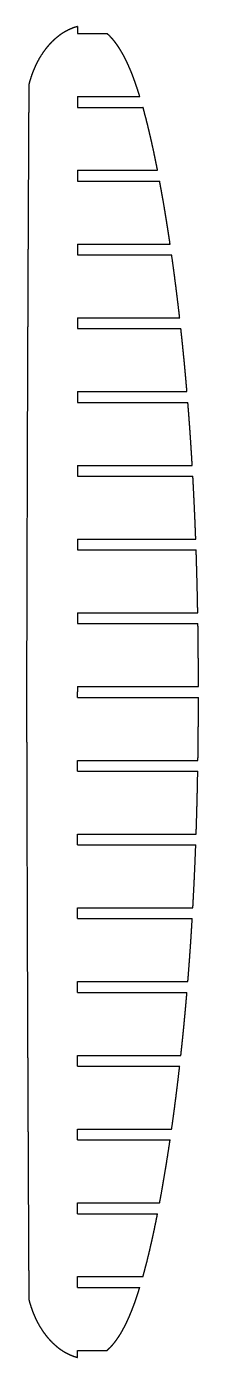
# Model space of a CAD drawing. Header units: metres. Extents: x 14 to 74, y -235 to 235.
import ezdxf

# ---------------------------------------------------------------- set-up
doc = ezdxf.new("R2010")
doc.units = ezdxf.units.M

msp = doc.modelspace()

# ---------------------------------------------------------------- linework, layer by layer
for p, q in [((31.66, 232.1, 1497), (42.12, 232.1, 1497)), ((31.66, 209.9, 1497), (53.71, 209.9, 1497)), ((31.66, 206.1, 1497), (54.82, 206.1, 1497)), ((31.66, 183.9, 1497), (59.98, 183.9, 1497)), ((31.66, 180.1, 1497), (60.7, 180.1, 1497)), ((31.66, 157.9, 1497), (64.4, 157.9, 1497)), ((31.66, 154.1, 1497), (64.95, 154.1, 1497)), ((31.66, 131.9, 1497), (67.79, 131.9, 1497)), ((31.66, 128.1, 1497), (68.21, 128.1, 1497)), ((31.66, 105.9, 1497), (70.37, 105.9, 1497)), ((31.66, 102.1, 1497), (70.68, 102.1, 1497)), ((31.66, 79.9, 1497), (72.23, 79.9, 1497)), ((31.66, 76.1, 1497), (72.45, 76.1, 1497)), ((31.66, 53.9, 1497), (73.48, 53.9, 1497)), ((31.66, 50.1, 1497), (73.61, 50.1, 1497)), ((31.66, 27.9, 1497), (74.18, 27.9, 1497)), ((31.66, 24.1, 1497), (74.25, 24.1, 1497)), ((31.66, 1.9, 1497), (74.42, 1.9, 1497)), ((31.66, -1.9, 1497), (74.42, -1.9, 1497)), ((31.66, -24.1, 1497), (74.25, -24.1, 1497)), ((31.66, -27.9, 1497), (74.18, -27.9, 1497)), ((31.66, -50.1, 1497), (73.61, -50.1, 1497)), ((31.66, -53.9, 1497), (73.48, -53.9, 1497)), ((31.66, -76.1, 1497), (72.45, -76.1, 1497)), ((31.66, -79.9, 1497), (72.23, -79.9, 1497)), ((31.66, -102.1, 1497), (70.68, -102.1, 1497)), ((31.66, -105.9, 1497), (70.37, -105.9, 1497)), ((31.66, -128.1, 1497), (68.21, -128.1, 1497)), ((31.66, -131.9, 1497), (67.79, -131.9, 1497)), ((31.66, -154.1, 1497), (64.95, -154.1, 1497)), ((31.66, -157.9, 1497), (64.4, -157.9, 1497)), ((31.66, -180.1, 1497), (60.7, -180.1, 1497)), ((31.66, -183.9, 1497), (59.97, -183.9, 1497)), ((31.66, -206.1, 1497), (54.81, -206.1, 1497)), ((31.66, -209.9, 1497), (53.69, -209.9, 1497)), ((31.66, -232.1, 1497), (42.12, -232.1, 1497))]:
    msp.add_line(p, q)
for points, knots in [([(31.66, 234.56, 1497), (31.47, 234.51, 1497), (31.28, 234.46, 1497), (31.09, 234.4, 1497), (30.9, 234.34, 1497), (30.71, 234.28, 1497), (30.52, 234.22, 1497), (30.33, 234.16, 1497), (29.28, 233.78, 1497), (28.45, 233.42, 1497), (27.63, 233.01, 1497), (26.83, 232.56, 1497), (26.06, 232.07, 1497), (25.32, 231.54, 1497), (24.6, 230.97, 1497), (23.08, 229.66, 1497), (22.28, 228.89, 1497), (21.53, 228.09, 1497), (20.81, 227.25, 1497), (20.13, 226.38, 1497), (19.49, 225.48, 1497), (18.89, 224.56, 1497), (17.68, 222.5, 1497), (17.07, 221.37, 1497), (16.52, 220.21, 1497), (16.02, 219.02, 1497), (15.56, 217.82, 1497), (15.15, 216.6, 1497), (14.79, 215.36, 1497), (14.47, 214.12, 1497)], [0, 0, 0, 0, 0, 0, 0, 0, 0, 0.057478, 0.057478, 0.057478, 0.057478, 0.057478, 0.057478, 0.057478, 0.317989, 0.317989, 0.317989, 0.317989, 0.317989, 0.317989, 0.317989, 0.63271, 0.63271, 0.63271, 0.63271, 0.63271, 0.63271, 0.63271, 1, 1, 1, 1, 1, 1, 1, 1, 1]), ([(53.71, 209.9, 1497), (53.7, 209.94, 1497), (53.68, 209.97, 1497), (53.67, 210.01, 1497), (53.66, 210.04, 1497), (53.65, 210.08, 1497), (53.64, 210.11, 1497), (53.63, 210.14, 1497), (53.5, 210.57, 1497), (53.38, 210.96, 1497), (53.26, 211.34, 1497), (53.14, 211.71, 1497), (53.02, 212.09, 1497), (52.89, 212.46, 1497), (52.77, 212.82, 1497), (52.29, 214.25, 1497), (51.92, 215.31, 1497), (51.53, 216.37, 1497), (51.13, 217.43, 1497), (50.72, 218.47, 1497), (50.28, 219.51, 1497), (49.83, 220.55, 1497), (49.04, 222.25, 1497), (48.71, 222.93, 1497), (48.38, 223.6, 1497), (48.03, 224.27, 1497), (47.67, 224.93, 1497), (47.29, 225.59, 1497), (46.9, 226.24, 1497), (46.17, 227.38, 1497), (45.84, 227.88, 1497), (45.5, 228.37, 1497), (45.15, 228.85, 1497), (44.78, 229.33, 1497), (44.4, 229.79, 1497), (44, 230.25, 1497), (43.42, 230.87, 1497), (43.24, 231.06, 1497), (43.06, 231.24, 1497), (42.88, 231.42, 1497), (42.7, 231.59, 1497), (42.51, 231.77, 1497), (42.32, 231.93, 1497), (42.12, 232.1, 1497)], [0, 0, 0, 0, 0, 0, 0, 0, 0, 0.010822, 0.010822, 0.010822, 0.010822, 0.010822, 0.010822, 0.010822, 0.131768, 0.131768, 0.131768, 0.131768, 0.131768, 0.131768, 0.131768, 0.489242, 0.489242, 0.489242, 0.489242, 0.489242, 0.489242, 0.489242, 0.72847, 0.72847, 0.72847, 0.72847, 0.72847, 0.72847, 0.72847, 0.918955, 0.918955, 0.918955, 0.918955, 0.918955, 0.918955, 0.918955, 1, 1, 1, 1, 1, 1, 1, 1, 1]), ([(14.47, 214.12, 1497), (14.47, 214.12, 1497), (14.47, 214.12, 1497), (14.47, 214.12, 1497), (14.47, 214.12, 1497), (14.47, 214.11, 1497), (14.47, 214.11, 1497), (14.47, 214.11, 1497), (14.47, 214.09, 1497), (14.47, 214.08, 1497), (14.47, 214.07, 1497), (14.47, 214.05, 1497), (14.47, 214.03, 1497), (14.47, 214.01, 1497), (14.47, 213.99, 1497), (14.47, 213.95, 1497), (14.47, 213.92, 1497), (14.47, 213.89, 1497), (14.47, 213.85, 1497), (14.47, 213.81, 1497), (14.47, 213.76, 1497), (14.47, 213.71, 1497), (14.46, 213.6, 1497), (14.46, 213.54, 1497), (14.46, 213.47, 1497), (14.46, 213.4, 1497), (14.46, 213.32, 1497), (14.46, 213.24, 1497), (14.46, 213.15, 1497), (14.46, 212.9, 1497), (14.46, 212.75, 1497), (14.46, 212.6, 1497), (14.46, 212.45, 1497), (14.46, 212.29, 1497), (14.46, 212.14, 1497), (14.46, 211.99, 1497), (14.45, 211.59, 1497), (14.45, 211.33, 1497), (14.45, 211.07, 1497), (14.45, 210.82, 1497), (14.45, 210.56, 1497), (14.45, 210.31, 1497), (14.45, 210.05, 1497), (14.44, 209.26, 1497), (14.44, 208.73, 1497), (14.44, 208.2, 1497), (14.44, 207.67, 1497), (14.43, 207.13, 1497), (14.43, 206.6, 1497), (14.43, 206.07, 1497), (14.42, 204.49, 1497), (14.41, 203.44, 1497), (14.41, 202.39, 1497), (14.4, 201.34, 1497), (14.4, 200.29, 1497), (14.39, 199.24, 1497), (14.39, 198.2, 1497), (14.38, 196.46, 1497), (14.38, 195.78, 1497), (14.37, 195.1, 1497), (14.37, 194.42, 1497), (14.37, 193.74, 1497), (14.36, 193.06, 1497), (14.36, 192.37, 1497), (14.35, 190.95, 1497), (14.35, 190.2, 1497), (14.34, 189.42, 1497), (14.34, 188.63, 1497), (14.34, 187.83, 1497), (14.33, 187.01, 1497), (14.33, 186.18, 1497), (14.31, 182.65, 1497), (14.3, 179.98, 1497), (14.28, 177.3, 1497), (14.27, 174.63, 1497), (14.26, 171.95, 1497), (14.25, 169.27, 1497), (14.23, 166.6, 1497), (14.2, 159.79, 1497), (14.18, 155.66, 1497), (14.16, 151.53, 1497), (14.14, 147.4, 1497), (14.13, 143.27, 1497), (14.11, 139.14, 1497), (14.09, 135.01, 1497), (14.06, 127.91, 1497), (14.05, 124.94, 1497), (14.04, 121.97, 1497), (14.02, 118.99, 1497), (14.01, 116.02, 1497), (14, 113.05, 1497), (13.99, 110.08, 1497), (13.95, 100.64, 1497), (13.93, 94.18, 1497), (13.91, 87.72, 1497), (13.89, 81.27, 1497), (13.87, 74.81, 1497), (13.85, 68.35, 1497), (13.83, 61.89, 1497), (13.8, 52.47, 1497), (13.79, 49.51, 1497), (13.79, 46.55, 1497), (13.78, 43.6, 1497), (13.77, 40.64, 1497), (13.76, 37.68, 1497), (13.75, 34.72, 1497), (13.74, 30.13, 1497), (13.74, 28.51, 1497), (13.73, 26.88, 1497), (13.73, 25.25, 1497), (13.73, 23.63, 1497), (13.72, 22, 1497), (13.72, 20.37, 1497), (13.71, 18.14, 1497), (13.71, 17.54, 1497), (13.71, 16.94, 1497), (13.71, 16.33, 1497), (13.71, 15.73, 1497), (13.71, 15.13, 1497), (13.7, 14.52, 1497), (13.7, 13.39, 1497), (13.7, 12.87, 1497), (13.7, 12.34, 1497), (13.7, 11.82, 1497), (13.7, 11.29, 1497), (13.69, 10.77, 1497), (13.69, 10.24, 1497), (13.69, 9.11, 1497), (13.69, 8.5, 1497), (13.69, 7.9, 1497), (13.69, 7.29, 1497), (13.68, 6.69, 1497), (13.68, 6.08, 1497), (13.68, 5.47, 1497), (13.68, 4.56, 1497), (13.68, 4.25, 1497), (13.68, 3.94, 1497), (13.68, 3.64, 1497), (13.68, 3.33, 1497), (13.68, 3.02, 1497), (13.67, 2.71, 1497), (13.67, 2.24, 1497), (13.67, 2.08, 1497), (13.67, 1.92, 1497), (13.67, 1.78, 1497), (13.67, 1.65, 1497), (13.67, 1.52, 1497), (13.67, 1.4, 1497), (13.67, 1.18, 1497), (13.67, 1.08, 1497), (13.67, 0.98, 1497), (13.67, 0.89, 1497), (13.67, 0.8, 1497), (13.67, 0.73, 1497), (13.67, 0.65, 1497), (13.67, 0.55, 1497), (13.67, 0.51, 1497), (13.67, 0.48, 1497), (13.67, 0.45, 1497), (13.67, 0.41, 1497), (13.67, 0.38, 1497), (13.67, 0.36, 1497), (13.67, 0.29, 1497), (13.67, 0.25, 1497), (13.67, 0.22, 1497), (13.67, 0.19, 1497), (13.67, 0.16, 1497), (13.67, 0.14, 1497), (13.67, 0.12, 1497), (13.67, 0.08, 1497), (13.67, 0.06, 1497), (13.67, 0.05, 1497), (13.67, 0.04, 1497), (13.67, 0.03, 1497), (13.67, 0.02, 1497), (13.67, 0.02, 1497), (13.67, 0.01, 1497), (13.67, 0, 1497), (13.67, 0, 1497), (13.67, 0, 1497), (13.67, 0, 1497), (13.67, 0, 1497), (13.67, 0, 1497), (13.67, 0, 1497), (13.67, 0, 1497), (13.67, 0, 1497), (13.67, -0.01, 1497), (13.67, -0.02, 1497), (13.67, -0.02, 1497), (13.67, -0.03, 1497), (13.67, -0.05, 1497), (13.67, -0.07, 1497), (13.67, -0.08, 1497), (13.67, -0.1, 1497), (13.67, -0.12, 1497), (13.67, -0.14, 1497), (13.67, -0.17, 1497), (13.67, -0.23, 1497), (13.67, -0.26, 1497), (13.67, -0.3, 1497), (13.67, -0.34, 1497), (13.67, -0.38, 1497), (13.67, -0.43, 1497), (13.67, -0.48, 1497), (13.67, -0.59, 1497), (13.67, -0.66, 1497), (13.67, -0.72, 1497), (13.67, -0.79, 1497), (13.67, -0.87, 1497), (13.67, -0.95, 1497), (13.67, -1.04, 1497), (13.67, -1.24, 1497), (13.67, -1.35, 1497), (13.67, -1.46, 1497), (13.67, -1.59, 1497), (13.67, -1.72, 1497), (13.67, -1.86, 1497), (13.67, -2.01, 1497), (13.67, -2.44, 1497), (13.67, -2.7, 1497), (13.68, -2.97, 1497), (13.68, -3.24, 1497), (13.68, -3.51, 1497), (13.68, -3.78, 1497), (13.68, -4.05, 1497), (13.68, -4.85, 1497), (13.68, -5.38, 1497), (13.68, -5.91, 1497), (13.68, -6.44, 1497), (13.69, -6.98, 1497), (13.69, -7.51, 1497), (13.69, -8.04, 1497), (13.69, -9.62, 1497), (13.69, -10.67, 1497), (13.7, -11.71, 1497), (13.7, -12.76, 1497), (13.7, -13.81, 1497), (13.7, -14.86, 1497), (13.71, -15.91, 1497), (13.71, -17.64, 1497), (13.71, -18.32, 1497), (13.72, -19, 1497), (13.72, -19.68, 1497), (13.72, -20.36, 1497), (13.72, -21.04, 1497), (13.72, -21.72, 1497), (13.73, -23.14, 1497), (13.73, -23.9, 1497), (13.73, -24.67, 1497), (13.73, -25.46, 1497), (13.73, -26.26, 1497), (13.74, -27.08, 1497), (13.74, -27.91, 1497), (13.75, -31.43, 1497), (13.75, -34.11, 1497), (13.76, -36.78, 1497), (13.77, -39.46, 1497), (13.77, -42.13, 1497), (13.78, -44.8, 1497), (13.79, -47.48, 1497), (13.81, -54.28, 1497), (13.82, -58.41, 1497), (13.83, -62.53, 1497), (13.84, -66.66, 1497), (13.86, -70.79, 1497), (13.87, -74.92, 1497), (13.88, -79.04, 1497), (13.9, -86.14, 1497), (13.91, -89.11, 1497), (13.92, -92.09, 1497), (13.93, -95.06, 1497), (13.94, -98.03, 1497), (13.96, -101, 1497), (13.97, -103.97, 1497), (14, -113.41, 1497), (14.03, -119.87, 1497), (14.05, -126.33, 1497), (14.08, -132.79, 1497), (14.11, -139.25, 1497), (14.14, -145.72, 1497), (14.17, -152.18, 1497), (14.21, -161.6, 1497), (14.22, -164.56, 1497), (14.24, -167.52, 1497), (14.25, -170.48, 1497), (14.27, -173.44, 1497), (14.28, -176.4, 1497), (14.29, -179.36, 1497), (14.32, -183.95, 1497), (14.33, -185.58, 1497), (14.33, -187.21, 1497), (14.34, -188.84, 1497), (14.35, -190.47, 1497), (14.36, -192.1, 1497), (14.37, -193.73, 1497), (14.38, -195.96, 1497), (14.38, -196.56, 1497), (14.38, -197.17, 1497), (14.39, -197.77, 1497), (14.39, -198.37, 1497), (14.39, -198.98, 1497), (14.39, -199.58, 1497), (14.4, -200.71, 1497), (14.4, -201.24, 1497), (14.41, -201.76, 1497), (14.41, -202.29, 1497), (14.41, -202.81, 1497), (14.41, -203.34, 1497), (14.42, -203.87, 1497), (14.42, -205, 1497), (14.42, -205.6, 1497), (14.43, -206.21, 1497), (14.43, -206.82, 1497), (14.43, -207.42, 1497), (14.44, -208.03, 1497), (14.44, -208.64, 1497), (14.44, -209.55, 1497), (14.45, -209.86, 1497), (14.45, -210.17, 1497), (14.45, -210.48, 1497), (14.45, -210.79, 1497), (14.45, -211.09, 1497), (14.45, -211.4, 1497), (14.46, -211.88, 1497), (14.46, -212.04, 1497), (14.46, -212.19, 1497), (14.46, -212.33, 1497), (14.46, -212.47, 1497), (14.46, -212.59, 1497), (14.46, -212.71, 1497), (14.46, -212.94, 1497), (14.46, -213.04, 1497), (14.46, -213.14, 1497), (14.46, -213.23, 1497), (14.46, -213.31, 1497), (14.46, -213.39, 1497), (14.46, -213.46, 1497), (14.46, -213.58, 1497), (14.46, -213.63, 1497), (14.47, -213.68, 1497), (14.47, -213.73, 1497), (14.47, -213.77, 1497), (14.47, -213.8, 1497), (14.47, -213.84, 1497), (14.47, -213.89, 1497), (14.47, -213.91, 1497), (14.47, -213.93, 1497), (14.47, -213.95, 1497), (14.47, -213.96, 1497), (14.47, -213.98, 1497), (14.47, -213.99, 1497), (14.47, -214.02, 1497), (14.47, -214.04, 1497), (14.47, -214.06, 1497), (14.47, -214.07, 1497), (14.47, -214.08, 1497), (14.47, -214.09, 1497), (14.47, -214.1, 1497), (14.47, -214.11, 1497), (14.47, -214.11, 1497), (14.47, -214.11, 1497), (14.47, -214.11, 1497), (14.47, -214.12, 1497), (14.47, -214.12, 1497), (14.47, -214.12, 1497), (14.47, -214.12, 1497)], [0, 0, 0, 0, 0, 0, 0, 0, 0, 0.001285, 0.001285, 0.001285, 0.001285, 0.001285, 0.001285, 0.001285, 0.002626, 0.002626, 0.002626, 0.002626, 0.002626, 0.002626, 0.002626, 0.004441, 0.004441, 0.004441, 0.004441, 0.004441, 0.004441, 0.004441, 0.006256, 0.006256, 0.006256, 0.006256, 0.006256, 0.006256, 0.006256, 0.009029, 0.009029, 0.009029, 0.009029, 0.009029, 0.009029, 0.009029, 0.013723, 0.013723, 0.013723, 0.013723, 0.013723, 0.013723, 0.013723, 0.023474, 0.023474, 0.023474, 0.023474, 0.023474, 0.023474, 0.023474, 0.04269, 0.04269, 0.04269, 0.04269, 0.04269, 0.04269, 0.04269, 0.055178, 0.055178, 0.055178, 0.055178, 0.055178, 0.055178, 0.055178, 0.068741, 0.068741, 0.068741, 0.068741, 0.068741, 0.068741, 0.068741, 0.111533, 0.111533, 0.111533, 0.111533, 0.111533, 0.111533, 0.111533, 0.177567, 0.177567, 0.177567, 0.177567, 0.177567, 0.177567, 0.177567, 0.225099, 0.225099, 0.225099, 0.225099, 0.225099, 0.225099, 0.225099, 0.328381, 0.328381, 0.328381, 0.328381, 0.328381, 0.328381, 0.328381, 0.375686, 0.375686, 0.375686, 0.375686, 0.375686, 0.375686, 0.375686, 0.401707, 0.401707, 0.401707, 0.401707, 0.401707, 0.401707, 0.401707, 0.41135, 0.41135, 0.41135, 0.41135, 0.41135, 0.41135, 0.41135, 0.419755, 0.419755, 0.419755, 0.419755, 0.419755, 0.419755, 0.419755, 0.429449, 0.429449, 0.429449, 0.429449, 0.429449, 0.429449, 0.429449, 0.434384, 0.434384, 0.434384, 0.434384, 0.434384, 0.434384, 0.434384, 0.437089, 0.437089, 0.437089, 0.437089, 0.437089, 0.437089, 0.437089, 0.439795, 0.439795, 0.439795, 0.439795, 0.439795, 0.439795, 0.439795, 0.441373, 0.441373, 0.441373, 0.441373, 0.441373, 0.441373, 0.441373, 0.443853, 0.443853, 0.443853, 0.443853, 0.443853, 0.443853, 0.443853, 0.446333, 0.446333, 0.446333, 0.446333, 0.446333, 0.446333, 0.446333, 0.449294, 0.449294, 0.449294, 0.449294, 0.449294, 0.449294, 0.449294, 0.452488, 0.452488, 0.452488, 0.452488, 0.452488, 0.452488, 0.452488, 0.455698, 0.455698, 0.455698, 0.455698, 0.455698, 0.455698, 0.455698, 0.458908, 0.458908, 0.458908, 0.458908, 0.458908, 0.458908, 0.458908, 0.462118, 0.462118, 0.462118, 0.462118, 0.462118, 0.462118, 0.462118, 0.465619, 0.465619, 0.465619, 0.465619, 0.465619, 0.465619, 0.465619, 0.471592, 0.471592, 0.471592, 0.471592, 0.471592, 0.471592, 0.471592, 0.483384, 0.483384, 0.483384, 0.483384, 0.483384, 0.483384, 0.483384, 0.506625, 0.506625, 0.506625, 0.506625, 0.506625, 0.506625, 0.506625, 0.521727, 0.521727, 0.521727, 0.521727, 0.521727, 0.521727, 0.521727, 0.53813, 0.53813, 0.53813, 0.53813, 0.53813, 0.53813, 0.53813, 0.589887, 0.589887, 0.589887, 0.589887, 0.589887, 0.589887, 0.589887, 0.669777, 0.669777, 0.669777, 0.669777, 0.669777, 0.669777, 0.669777, 0.727303, 0.727303, 0.727303, 0.727303, 0.727303, 0.727303, 0.727303, 0.852374, 0.852374, 0.852374, 0.852374, 0.852374, 0.852374, 0.852374, 0.909683, 0.909683, 0.909683, 0.909683, 0.909683, 0.909683, 0.909683, 0.94121, 0.94121, 0.94121, 0.94121, 0.94121, 0.94121, 0.94121, 0.952895, 0.952895, 0.952895, 0.952895, 0.952895, 0.952895, 0.952895, 0.96308, 0.96308, 0.96308, 0.96308, 0.96308, 0.96308, 0.96308, 0.974825, 0.974825, 0.974825, 0.974825, 0.974825, 0.974825, 0.974825, 0.980804, 0.980804, 0.980804, 0.980804, 0.980804, 0.980804, 0.980804, 0.984082, 0.984082, 0.984082, 0.984082, 0.984082, 0.984082, 0.984082, 0.987361, 0.987361, 0.987361, 0.987361, 0.987361, 0.987361, 0.987361, 0.990093, 0.990093, 0.990093, 0.990093, 0.990093, 0.990093, 0.990093, 0.992005, 0.992005, 0.992005, 0.992005, 0.992005, 0.992005, 0.992005, 0.99501, 0.99501, 0.99501, 0.99501, 0.99501, 0.99501, 0.99501, 1, 1, 1, 1, 1, 1, 1, 1, 1]), ([(59.98, 183.9, 1497), (59.83, 184.66, 1497), (59.68, 185.41, 1497), (59.52, 186.17, 1497), (59.37, 186.93, 1497), (59.22, 187.68, 1497), (59.06, 188.44, 1497), (58.9, 189.19, 1497), (58.31, 191.94, 1497), (57.88, 193.94, 1497), (57.42, 195.93, 1497), (56.96, 197.92, 1497), (56.47, 199.91, 1497), (55.97, 201.89, 1497), (55.44, 203.86, 1497), (54.89, 205.86, 1497), (54.88, 205.9, 1497), (54.87, 205.93, 1497), (54.86, 205.96, 1497), (54.85, 206, 1497), (54.84, 206.03, 1497), (54.83, 206.07, 1497), (54.82, 206.1, 1497)], [0, 0, 0, 0, 0, 0, 0, 0, 0, 0.270701, 0.270701, 0.270701, 0.270701, 0.270701, 0.270701, 0.270701, 0.987633, 0.987633, 0.987633, 0.987633, 0.987633, 0.987633, 0.987633, 1, 1, 1, 1, 1, 1, 1, 1, 1]), ([(64.4, 157.9, 1497), (64.14, 159.66, 1497), (63.87, 161.42, 1497), (63.6, 163.18, 1497), (63.33, 164.94, 1497), (63.04, 166.7, 1497), (62.76, 168.46, 1497), (62.46, 170.21, 1497), (61.99, 172.99, 1497), (61.81, 174, 1497), (61.63, 175.02, 1497), (61.45, 176.04, 1497), (61.27, 177.05, 1497), (61.08, 178.07, 1497), (60.9, 179.09, 1497), (60.7, 180.1, 1497)], [0, 0, 0, 0, 0, 0, 0, 0, 0, 0.632993, 0.632993, 0.632993, 0.632993, 0.632993, 0.632993, 0.632993, 1, 1, 1, 1, 1, 1, 1, 1, 1]), ([(70.37, 105.9, 1497), (70.33, 106.35, 1497), (70.29, 106.81, 1497), (70.25, 107.26, 1497), (70.21, 107.72, 1497), (70.17, 108.17, 1497), (70.13, 108.63, 1497), (70.09, 109.08, 1497), (69.97, 110.46, 1497), (69.89, 111.39, 1497), (69.8, 112.31, 1497), (69.72, 113.23, 1497), (69.63, 114.16, 1497), (69.55, 115.08, 1497), (69.46, 116, 1497), (69.29, 117.73, 1497), (69.21, 118.53, 1497), (69.13, 119.34, 1497), (69.05, 120.14, 1497), (68.97, 120.94, 1497), (68.89, 121.75, 1497), (68.81, 122.55, 1497), (68.66, 123.94, 1497), (68.6, 124.54, 1497), (68.54, 125.13, 1497), (68.47, 125.73, 1497), (68.41, 126.32, 1497), (68.34, 126.91, 1497), (68.28, 127.51, 1497), (68.21, 128.1, 1497)], [0, 0, 0, 0, 0, 0, 0, 0, 0, 0.163057, 0.163057, 0.163057, 0.163057, 0.163057, 0.163057, 0.163057, 0.494764, 0.494764, 0.494764, 0.494764, 0.494764, 0.494764, 0.494764, 0.785004, 0.785004, 0.785004, 0.785004, 0.785004, 0.785004, 0.785004, 1, 1, 1, 1, 1, 1, 1, 1, 1]), ([(72.23, 79.9, 1497), (72.17, 80.93, 1497), (72.11, 81.96, 1497), (72.05, 82.99, 1497), (71.98, 84.02, 1497), (71.92, 85.05, 1497), (71.85, 86.08, 1497), (71.78, 87.11, 1497), (71.6, 89.89, 1497), (71.48, 91.63, 1497), (71.35, 93.38, 1497), (71.23, 95.12, 1497), (71.1, 96.87, 1497), (70.96, 98.61, 1497), (70.82, 100.36, 1497), (70.68, 102.1, 1497)], [0, 0, 0, 0, 0, 0, 0, 0, 0, 0.371053, 0.371053, 0.371053, 0.371053, 0.371053, 0.371053, 0.371053, 1, 1, 1, 1, 1, 1, 1, 1, 1]), ([(68.21, -128.1, 1497), (68.34, -126.93, 1497), (68.47, -125.77, 1497), (68.59, -124.6, 1497), (68.72, -123.43, 1497), (68.84, -122.26, 1497), (68.96, -121.1, 1497), (69.07, -119.93, 1497), (69.27, -117.96, 1497), (69.35, -117.15, 1497), (69.43, -116.34, 1497), (69.5, -115.54, 1497), (69.58, -114.73, 1497), (69.65, -113.92, 1497), (69.73, -113.12, 1497), (69.88, -111.51, 1497), (69.95, -110.71, 1497), (70.02, -109.91, 1497), (70.09, -109.11, 1497), (70.16, -108.3, 1497), (70.23, -107.5, 1497), (70.3, -106.7, 1497), (70.37, -105.9, 1497)], [0, 0, 0, 0, 0, 0, 0, 0, 0, 0.420946, 0.420946, 0.420946, 0.420946, 0.420946, 0.420946, 0.420946, 0.711473, 0.711473, 0.711473, 0.711473, 0.711473, 0.711473, 0.711473, 1, 1, 1, 1, 1, 1, 1, 1, 1]), ([(54.81, -206.1, 1497), (54.98, -205.48, 1497), (55.15, -204.86, 1497), (55.32, -204.23, 1497), (55.49, -203.61, 1497), (55.66, -202.99, 1497), (55.82, -202.36, 1497), (55.98, -201.74, 1497), (56.68, -198.97, 1497), (57.2, -196.83, 1497), (57.7, -194.68, 1497), (58.18, -192.53, 1497), (58.65, -190.38, 1497), (59.1, -188.22, 1497), (59.54, -186.06, 1497), (59.97, -183.9, 1497)], [0, 0, 0, 0, 0, 0, 0, 0, 0, 0.226579, 0.226579, 0.226579, 0.226579, 0.226579, 0.226579, 0.226579, 1, 1, 1, 1, 1, 1, 1, 1, 1]), ([(42.12, -232.1, 1497), (42.31, -231.93, 1497), (42.5, -231.77, 1497), (42.69, -231.59, 1497), (42.87, -231.42, 1497), (43.05, -231.24, 1497), (43.23, -231.06, 1497), (43.41, -230.88, 1497), (44.1, -230.13, 1497), (44.6, -229.55, 1497), (45.07, -228.95, 1497), (45.52, -228.34, 1497), (45.96, -227.71, 1497), (46.37, -227.07, 1497), (46.78, -226.42, 1497), (47.67, -224.9, 1497), (48.16, -224.01, 1497), (48.62, -223.12, 1497), (49.06, -222.21, 1497), (49.49, -221.3, 1497), (49.9, -220.37, 1497), (50.29, -219.44, 1497), (50.84, -218.1, 1497), (51, -217.69, 1497), (51.17, -217.27, 1497), (51.33, -216.84, 1497), (51.49, -216.41, 1497), (51.66, -215.97, 1497), (51.82, -215.52, 1497), (52.11, -214.71, 1497), (52.24, -214.35, 1497), (52.36, -214, 1497), (52.48, -213.64, 1497), (52.61, -213.28, 1497), (52.73, -212.93, 1497), (52.84, -212.57, 1497), (53.06, -211.92, 1497), (53.15, -211.63, 1497), (53.24, -211.35, 1497), (53.33, -211.06, 1497), (53.42, -210.77, 1497), (53.51, -210.48, 1497), (53.6, -210.19, 1497), (53.69, -209.9, 1497)], [0, 0, 0, 0, 0, 0, 0, 0, 0, 0.082732, 0.082732, 0.082732, 0.082732, 0.082732, 0.082732, 0.082732, 0.330263, 0.330263, 0.330263, 0.330263, 0.330263, 0.330263, 0.330263, 0.657707, 0.657707, 0.657707, 0.657707, 0.657707, 0.657707, 0.657707, 0.80012, 0.80012, 0.80012, 0.80012, 0.80012, 0.80012, 0.80012, 0.910877, 0.910877, 0.910877, 0.910877, 0.910877, 0.910877, 0.910877, 1, 1, 1, 1, 1, 1, 1, 1, 1]), ([(14.47, -214.12, 1497), (14.79, -215.36, 1497), (15.15, -216.6, 1497), (15.56, -217.82, 1497), (16.02, -219.02, 1497), (16.52, -220.21, 1497), (17.07, -221.37, 1497), (17.68, -222.5, 1497), (18.89, -224.56, 1497), (19.49, -225.48, 1497), (20.13, -226.38, 1497), (20.81, -227.25, 1497), (21.53, -228.09, 1497), (22.28, -228.89, 1497), (23.08, -229.66, 1497), (24.72, -231.07, 1497), (25.57, -231.73, 1497), (26.45, -232.34, 1497), (27.37, -232.89, 1497), (28.32, -233.39, 1497), (29.3, -233.82, 1497), (30.3, -234.18, 1497), (31.37, -234.48, 1497), (31.42, -234.49, 1497), (31.46, -234.5, 1497), (31.5, -234.51, 1497), (31.54, -234.53, 1497), (31.58, -234.54, 1497), (31.62, -234.55, 1497), (31.66, -234.56, 1497)], [0, 0, 0, 0, 0, 0, 0, 0, 0, 0.02000029, 0.02000029, 0.02000029, 0.02000029, 0.02000029, 0.02000029, 0.02000029, 0.03713726, 0.03713726, 0.03713726, 0.03713726, 0.03713726, 0.03713726, 0.03713726, 0.05376017, 0.05376017, 0.05376017, 0.05376017, 0.05376017, 0.05376017, 0.05376017, 0.05442061, 0.05442061, 0.05442061, 0.05442061, 0.05442061, 0.05442061, 0.05442061, 0.05442061, 0.05442061])]:
    msp.add_open_spline(points, degree=8, knots=knots)
for points, degree in [([(31.66, 234.56, 1497), (31.66, 232.1, 1497)], 1), ([(31.66, 209.9, 1497), (31.66, 206.1, 1497)], 1), ([(31.66, 183.9, 1497), (31.66, 180.1, 1497)], 1), ([(31.66, 157.9, 1497), (31.66, 154.1, 1497)], 1), ([(67.79, 131.9, 1497), (67.47, 134.68, 1497), (67.15, 137.46, 1497), (66.81, 140.24, 1497), (66.46, 143.01, 1497), (66.1, 145.79, 1497), (65.73, 148.56, 1497), (65.35, 151.33, 1497), (64.95, 154.1, 1497)], 8), ([(31.66, 131.9, 1497), (31.66, 128.1, 1497)], 1), ([(31.66, 105.9, 1497), (31.66, 102.1, 1497)], 1), ([(31.66, 79.9, 1497), (31.66, 76.1, 1497)], 1), ([(73.48, 53.9, 1497), (73.37, 56.68, 1497), (73.26, 59.45, 1497), (73.15, 62.23, 1497), (73.02, 65, 1497), (72.89, 67.78, 1497), (72.75, 70.55, 1497), (72.61, 73.33, 1497), (72.45, 76.1, 1497)], 8), ([(31.66, 53.9, 1497), (31.66, 50.1, 1497)], 1), ([(74.18, 27.9, 1497), (74.13, 30.68, 1497), (74.08, 33.45, 1497), (74.02, 36.23, 1497), (73.95, 39, 1497), (73.87, 41.78, 1497), (73.79, 44.55, 1497), (73.71, 47.33, 1497), (73.61, 50.1, 1497)], 8), ([(31.66, 27.9, 1497), (31.66, 24.1, 1497)], 1), ([(74.42, 1.9, 1497), (74.42, 4.68, 1497), (74.41, 7.45, 1497), (74.4, 10.23, 1497), (74.38, 13, 1497), (74.35, 15.78, 1497), (74.32, 18.55, 1497), (74.29, 21.33, 1497), (74.25, 24.1, 1497)], 8), ([(31.66, 1.9, 1497), (31.66, 0, 1497)], 1), ([(31.66, -1.9, 1497), (31.66, 0, 1497)], 1), ([(74.25, -24.1, 1497), (74.29, -21.33, 1497), (74.33, -18.55, 1497), (74.36, -15.78, 1497), (74.38, -13, 1497), (74.4, -10.23, 1497), (74.41, -7.45, 1497), (74.42, -4.68, 1497), (74.42, -1.9, 1497)], 8), ([(31.66, -27.9, 1497), (31.66, -24.1, 1497)], 1), ([(73.61, -50.1, 1497), (73.71, -47.33, 1497), (73.8, -44.55, 1497), (73.88, -41.78, 1497), (73.95, -39, 1497), (74.02, -36.23, 1497), (74.08, -33.45, 1497), (74.14, -30.68, 1497), (74.18, -27.9, 1497)], 8), ([(31.66, -53.9, 1497), (31.66, -50.1, 1497)], 1), ([(72.45, -76.1, 1497), (72.61, -73.33, 1497), (72.75, -70.55, 1497), (72.89, -67.78, 1497), (73.03, -65, 1497), (73.15, -62.23, 1497), (73.27, -59.45, 1497), (73.38, -56.68, 1497), (73.48, -53.9, 1497)], 8), ([(31.66, -79.9, 1497), (31.66, -76.1, 1497)], 1), ([(70.68, -102.1, 1497), (70.91, -99.33, 1497), (71.12, -96.55, 1497), (71.33, -93.78, 1497), (71.53, -91, 1497), (71.72, -88.23, 1497), (71.9, -85.45, 1497), (72.07, -82.68, 1497), (72.23, -79.9, 1497)], 8), ([(31.66, -105.9, 1497), (31.66, -102.1, 1497)], 1), ([(31.66, -131.9, 1497), (31.66, -128.1, 1497)], 1), ([(64.95, -154.1, 1497), (65.34, -151.33, 1497), (65.73, -148.56, 1497), (66.1, -145.79, 1497), (66.46, -143.01, 1497), (66.81, -140.24, 1497), (67.14, -137.46, 1497), (67.47, -134.68, 1497), (67.79, -131.9, 1497)], 8), ([(31.66, -157.9, 1497), (31.66, -154.1, 1497)], 1), ([(60.7, -180.1, 1497), (61.22, -177.33, 1497), (61.72, -174.57, 1497), (62.2, -171.79, 1497), (62.67, -169.02, 1497), (63.12, -166.24, 1497), (63.56, -163.46, 1497), (63.98, -160.68, 1497), (64.4, -157.9, 1497)], 8), ([(31.66, -183.9, 1497), (31.66, -180.1, 1497)], 1), ([(31.66, -209.9, 1497), (31.66, -206.1, 1497)], 1), ([(31.66, -234.56, 1497), (31.66, -232.1, 1497)], 1)]:
    msp.add_open_spline(points, degree=degree)

doc.saveas('drawing.dxf')
